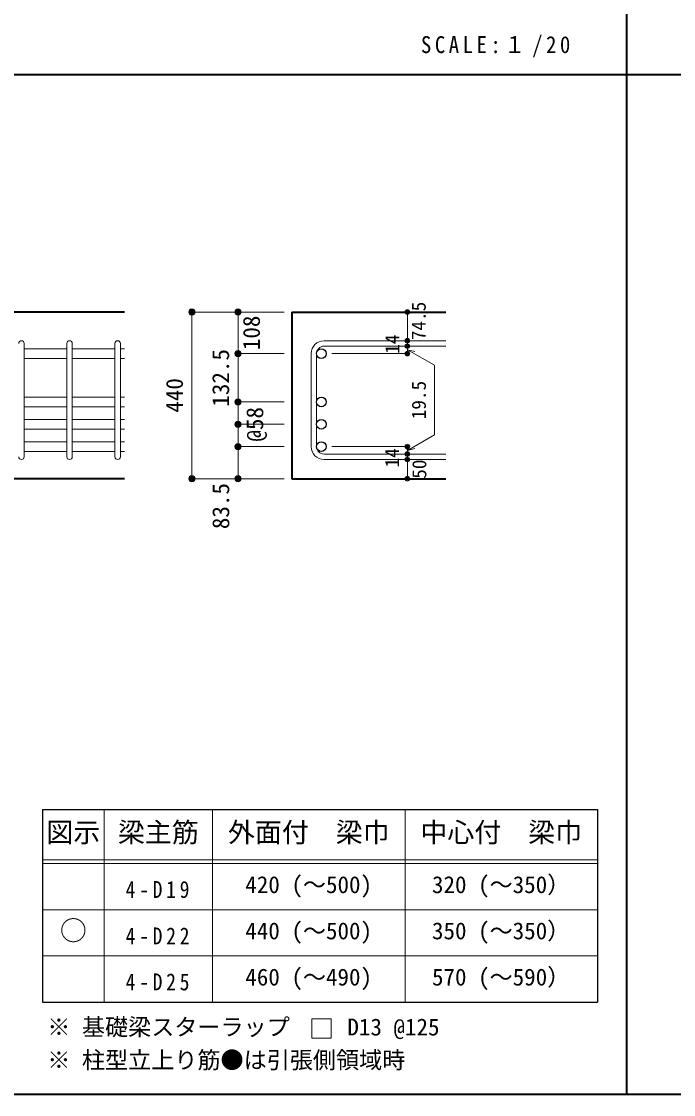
# Model space of a CAD drawing. Units: millimetres at full size, sheet at 1:20; some dimension numbers follow another scale. Extents: x -3982 to 3969, y -2797 to 2801.
# Drawn here: x -2322 to -628, y -2797 to -10 of the extents above; entities that cross this region are included whole.
import ezdxf
from ezdxf.enums import TextEntityAlignment as Align

# ---------------------------------------------------------------- set-up
doc = ezdxf.new("R2010")
doc.units = ezdxf.units.MM
doc.header["$LTSCALE"] = 20
doc.header["$PDMODE"] = 32
doc.header["$PDSIZE"] = 12
for name, color, linetype, lineweight in [('6-1_躯体線', 2, 'Continuous', 35), ('6-5_梁主筋', 7, 'Continuous', 18), ('6-6_S.T.P.', 7, 'Continuous', 18), ('6-7_文字', 7, 'Continuous', 18), ('6-D_寸法', 4, 'Continuous', 9), ('6-E_枠', 7, 'Continuous', 18), ('F-0_枠', 6, 'Continuous', 40)]:
    doc.layers.add(name, color=color, linetype=linetype, lineweight=lineweight)
doc.styles.add('ＭＳ ゴシック', font='')
doc.styles.get('ＭＳ ゴシック').set_extended_font_data('MS Gothic')

msp = doc.modelspace()

# ---------------------------------------------------------------- linework, layer by layer
at = {"layer": '6-1_躯体線'}
for p, q in [((-2053.87, -764.67), (-3103.87, -764.67)), ((-1619.2, -764.67), (-1219.2, -764.67)), ((-1619.2, -764.67), (-1619.2, -1197.67)), ((-2053.87, -1197.67), (-2453.87, -1197.67)), ((-1619.2, -1197.67), (-1219.2, -1197.67))]:
    msp.add_line(p, q, dxfattribs=at)
at = {"layer": '6-5_梁主筋'}
for p, q in [((-2203.87, -860.31), (-2314.87, -860.31)), ((-2078.87, -860.31), (-2189.87, -860.31)), ((-2053.87, -860.31), (-2064.87, -860.31)), ((-2203.87, -885.31), (-2314.87, -885.31)), ((-2078.87, -885.31), (-2189.87, -885.31)), ((-2053.87, -885.31), (-2064.87, -885.31)), ((-2203.87, -985.67), (-2314.87, -985.67)), ((-2078.87, -985.67), (-2189.87, -985.67)), ((-2053.87, -985.67), (-2064.87, -985.67)), ((-2203.87, -1010.67), (-2314.87, -1010.67)), ((-2078.87, -1010.67), (-2189.87, -1010.67)), ((-2053.87, -1010.67), (-2064.87, -1010.67)), ((-2203.87, -1043.67), (-2314.87, -1043.67)), ((-2078.87, -1043.67), (-2189.87, -1043.67)), ((-2053.87, -1043.67), (-2064.87, -1043.67)), ((-2203.87, -1068.67), (-2314.87, -1068.67)), ((-2078.87, -1068.67), (-2189.87, -1068.67)), ((-2053.87, -1068.67), (-2064.87, -1068.67)), ((-2203.87, -1101.67), (-2314.87, -1101.67)), ((-2078.87, -1101.67), (-2189.87, -1101.67)), ((-2053.87, -1101.67), (-2064.87, -1101.67)), ((-2203.87, -1126.67), (-2314.87, -1126.67)), ((-2078.87, -1126.67), (-2189.87, -1126.67)), ((-2053.87, -1126.67), (-2064.87, -1126.67))]:
    msp.add_line(p, q, dxfattribs=at)
at = {"layer": '6-5_梁主筋', "color": 3, "lineweight": 25}
for centre in [(-1542.7, -872.81), (-1542.7, -998.17), (-1542.7, -1056.17), (-1542.7, -1114.17)]:
    msp.add_circle(centre, 12.5, dxfattribs=at)
at = {"layer": '6-6_S.T.P.'}
for p, q in [((-2314.87, -1140.67), (-2314.87, -846.7)), ((-2203.87, -1140.67), (-2203.87, -846.7)), ((-2189.87, -1140.67), (-2189.87, -846.7)), ((-2078.87, -1140.67), (-2078.87, -846.7)), ((-2064.87, -1140.67), (-2064.87, -846.7)), ((-1535.7, -839.31), (-1219.2, -839.31)), ((-1535.7, -853.31), (-1219.2, -853.31)), ((-1569.2, -872.81), (-1569.2, -1114.17)), ((-1555.2, -872.81), (-1555.2, -1114.17)), ((-1535.7, -1133.67), (-1219.2, -1133.67)), ((-1535.7, -1147.67), (-1219.2, -1147.67))]:
    msp.add_line(p, q, dxfattribs=at)
for centre, radius, start, end in [((-2321.87, -846.31), 7, 0, 180), ((-2196.87, -846.31), 7, 0, 180), ((-2071.87, -846.31), 7, 0, 180), ((-1535.7, -872.81), 33.5, 90, 180), ((-1535.7, -872.81), 19.5, 90, 180), ((-1535.7, -1114.17), 33.5, 180, 270), ((-1535.7, -1114.17), 19.5, 180, 270), ((-2321.87, -1140.67), 7, 180, 0), ((-2196.87, -1140.67), 7, 180, 0), ((-2071.87, -1140.67), 7, 180, 0)]:
    msp.add_arc(centre, radius, start, end, dxfattribs=at)
at = {"layer": '6-7_文字'}
msp.add_lwpolyline([(-1567.06, -2650.18), (-1517.06, -2650.18), (-1517.06, -2600.18), (-1567.06, -2600.18)], close=True, dxfattribs=at)
at = {"layer": '6-D_寸法'}
for p, q in [((-1879.2, -764.67), (-1879.2, -1197.67)), ((-1759.2, -764.67), (-1759.2, -872.81)), ((-1319.2, -838.73), (-1319.2, -764.67)), ((-1319.2, -853.31), (-1319.2, -839.31)), ((-1319.2, -862.48), (-1249.14, -902.93)), ((-1319.2, -862.48), (-1299.88, -867.66)), ((-1759.2, -872.81), (-1639.2, -872.81)), ((-1759.2, -872.81), (-1759.2, -998.17)), ((-1319.2, -872.81), (-1515.29, -872.81)), ((-1249.14, -902.93), (-1249.14, -1083.47)), ((-1759.2, -998.17), (-1639.2, -998.17)), ((-1759.2, -998.17), (-1759.2, -1056.17)), ((-1759.2, -1056.17), (-1639.2, -1056.17)), ((-1759.2, -1056.17), (-1759.2, -1114.17)), ((-1319.2, -1123.92), (-1249.14, -1083.47)), ((-1759.2, -1114.17), (-1639.2, -1114.17)), ((-1759.2, -1197.67), (-1759.2, -1114.17)), ((-1319.2, -1114.17), (-1515.29, -1114.17)), ((-1319.2, -1133.67), (-1319.2, -1114.17)), ((-1319.2, -1123.92), (-1299.88, -1118.75)), ((-1319.2, -1147.67), (-1319.2, -1133.67)), ((-1319.2, -1197.67), (-1319.2, -1147.67)), ((-1879.2, -1197.67), (-1769.33, -1197.67)), ((-1879.2, -1197.67), (-1759.2, -1197.67)), ((-1759.2, -1197.67), (-1639.2, -1197.67))]:
    msp.add_line(p, q, dxfattribs=at)
for points in [[(-1879.2, -764.67), (-1759.2, -764.67), (-1639.2, -764.67)], [(-1319.2, -852.73), (-1319.2, -872.81), (-1319.2, -852.73)]]:
    msp.add_lwpolyline(points, dxfattribs=at)
for centre, radius in [((-1879.2, -764.67), 8), ((-1879.2, -764.67), 7.2), ((-1879.2, -764.67), 6.4), ((-1879.2, -764.67), 5.6), ((-1879.2, -764.67), 4.8), ((-1879.2, -764.67), 4), ((-1879.2, -764.67), 3.2), ((-1879.2, -764.67), 2.4), ((-1879.2, -764.67), 1.6), ((-1879.2, -764.67), 0.8), ((-1759.2, -764.67), 8), ((-1759.2, -764.67), 7.2), ((-1759.2, -764.67), 6.4), ((-1759.2, -764.67), 5.6), ((-1759.2, -764.67), 4.8), ((-1759.2, -764.67), 4), ((-1759.2, -764.67), 3.2), ((-1759.2, -764.67), 2.4), ((-1759.2, -764.67), 1.6), ((-1759.2, -764.67), 0.8), ((-1319.2, -764.67), 4), ((-1319.2, -764.67), 3.6), ((-1319.2, -764.67), 3.2), ((-1319.2, -764.67), 2.8), ((-1319.2, -764.67), 2.4), ((-1319.2, -764.67), 2), ((-1319.2, -764.67), 1.6), ((-1319.2, -764.67), 1.2), ((-1319.2, -764.67), 0.8), ((-1319.2, -764.67), 0.4), ((-1319.2, -839.31), 4), ((-1319.2, -839.31), 3.6), ((-1319.2, -853.31), 4), ((-1319.2, -853.31), 3.6), ((-1319.2, -839.31), 3.2), ((-1319.2, -853.31), 3.2), ((-1319.2, -839.31), 2.8), ((-1319.2, -853.31), 2.8), ((-1319.2, -839.31), 2.4), ((-1319.2, -853.31), 2.4), ((-1319.2, -839.31), 2), ((-1319.2, -853.31), 2), ((-1319.2, -839.31), 1.6), ((-1319.2, -853.31), 1.6), ((-1319.2, -839.31), 1.2), ((-1319.2, -853.31), 1.2), ((-1319.2, -839.31), 0.8), ((-1319.2, -853.31), 0.8), ((-1319.2, -839.31), 0.4), ((-1319.2, -853.31), 0.4), ((-1759.2, -872.81), 8), ((-1759.2, -872.81), 7.2), ((-1759.2, -872.81), 6.4), ((-1759.2, -872.81), 5.6), ((-1759.2, -872.81), 4.8), ((-1759.2, -872.81), 4), ((-1759.2, -872.81), 3.2), ((-1759.2, -872.81), 2.4), ((-1759.2, -872.81), 1.6), ((-1759.2, -872.81), 0.8), ((-1319.2, -872.81), 4), ((-1319.2, -872.81), 3.6), ((-1319.2, -872.81), 3.2), ((-1319.2, -872.81), 2.8), ((-1319.2, -872.81), 2.4), ((-1319.2, -872.81), 2), ((-1319.2, -872.81), 1.6), ((-1319.2, -872.81), 1.2), ((-1319.2, -872.81), 0.8), ((-1319.2, -872.81), 0.4), ((-1759.2, -998.17), 8), ((-1759.2, -998.17), 7.2), ((-1759.2, -998.17), 6.4), ((-1759.2, -998.17), 5.6), ((-1759.2, -998.17), 4.8), ((-1759.2, -998.17), 4), ((-1759.2, -998.17), 3.2), ((-1759.2, -998.17), 2.4), ((-1759.2, -998.17), 1.6), ((-1759.2, -998.17), 0.8), ((-1759.2, -1056.17), 8), ((-1759.2, -1056.17), 7.2), ((-1759.2, -1056.17), 6.4), ((-1759.2, -1056.17), 5.6), ((-1759.2, -1056.17), 4.8), ((-1759.2, -1056.17), 4), ((-1759.2, -1056.17), 3.2), ((-1759.2, -1056.17), 2.4), ((-1759.2, -1056.17), 1.6), ((-1759.2, -1056.17), 0.8), ((-1759.2, -1114.17), 8), ((-1759.2, -1114.17), 7.2), ((-1759.2, -1114.17), 6.4), ((-1759.2, -1114.17), 5.6), ((-1759.2, -1114.17), 4.8), ((-1759.2, -1114.17), 4), ((-1759.2, -1114.17), 3.2), ((-1759.2, -1114.17), 2.4), ((-1759.2, -1114.17), 1.6), ((-1759.2, -1114.17), 0.8), ((-1319.2, -1114.17), 4), ((-1319.2, -1114.17), 3.6), ((-1319.2, -1114.17), 3.2), ((-1319.2, -1114.17), 2.8), ((-1319.2, -1114.17), 2.4), ((-1319.2, -1114.17), 2), ((-1319.2, -1114.17), 1.6), ((-1319.2, -1114.17), 1.2), ((-1319.2, -1114.17), 0.8), ((-1319.2, -1114.17), 0.4), ((-1319.2, -1133.67), 4), ((-1319.2, -1133.67), 3.6), ((-1319.2, -1133.67), 3.2), ((-1319.2, -1133.67), 2.8), ((-1319.2, -1133.67), 2.4), ((-1319.2, -1133.67), 2), ((-1319.2, -1133.67), 1.6), ((-1319.2, -1133.67), 1.2), ((-1319.2, -1133.67), 0.8), ((-1319.2, -1133.67), 0.4), ((-1319.2, -1147.67), 4), ((-1319.2, -1147.67), 3.6), ((-1319.2, -1147.67), 3.2), ((-1319.2, -1147.67), 2.8), ((-1319.2, -1147.67), 2.4), ((-1319.2, -1147.67), 2), ((-1319.2, -1147.67), 1.6), ((-1319.2, -1147.67), 1.2), ((-1319.2, -1147.67), 0.8), ((-1319.2, -1147.67), 0.4), ((-1879.2, -1197.67), 8), ((-1879.2, -1197.67), 7.2), ((-1879.2, -1197.67), 6.4), ((-1879.2, -1197.67), 5.6), ((-1879.2, -1197.67), 4.8), ((-1879.2, -1197.67), 4), ((-1879.2, -1197.67), 3.2), ((-1879.2, -1197.67), 2.4), ((-1879.2, -1197.67), 1.6), ((-1879.2, -1197.67), 0.8), ((-1759.2, -1197.67), 8), ((-1759.2, -1197.67), 7.2), ((-1759.2, -1197.67), 6.4), ((-1759.2, -1197.67), 5.6), ((-1759.2, -1197.67), 4.8), ((-1759.2, -1197.67), 4), ((-1759.2, -1197.67), 3.2), ((-1759.2, -1197.67), 2.4), ((-1759.2, -1197.67), 1.6), ((-1759.2, -1197.67), 0.8), ((-1319.2, -1197.67), 4), ((-1319.2, -1197.67), 3.6), ((-1319.2, -1197.67), 3.2), ((-1319.2, -1197.67), 2.8), ((-1319.2, -1197.67), 2.4), ((-1319.2, -1197.67), 2), ((-1319.2, -1197.67), 1.6), ((-1319.2, -1197.67), 1.2), ((-1319.2, -1197.67), 0.8), ((-1319.2, -1197.67), 0.4)]:
    msp.add_circle(centre, radius, dxfattribs=at)
at = {"layer": '6-D_寸法', "color": 7}
for p in [(-1879.2, -764.67), (-1759.2, -764.67), (-1319.2, -764.67), (-1319.2, -839.31), (-1319.2, -853.31), (-1759.2, -872.81), (-1319.2, -872.81), (-1759.2, -998.17), (-1759.2, -1056.17), (-1759.2, -1114.17), (-1319.2, -1114.17), (-1319.2, -1133.67), (-1319.2, -1147.67), (-1879.2, -1197.67), (-1759.2, -1197.67), (-1319.2, -1197.67)]:
    msp.add_point(p, dxfattribs=at)
at = {"layer": '6-E_枠', "color": 3, "lineweight": 25}
for p, q in [((-2267.02, -2056.95), (-2267.02, -2556.95)), ((-2267.02, -2056.95), (-825.33, -2056.95)), ((-825.33, -2056.95), (-825.33, -2556.95)), ((-2267.02, -2556.95), (-825.33, -2556.95))]:
    msp.add_line(p, q, dxfattribs=at)
at = {"layer": '6-E_枠'}
for p, q in [((-2107.02, -2056.95), (-2107.02, -2556.95)), ((-1825.33, -2056.95), (-1825.33, -2556.95)), ((-1325.33, -2056.95), (-1325.33, -2556.95)), ((-2267.02, -2186.95), (-825.33, -2186.95)), ((-2267.02, -2196.95), (-825.33, -2196.95)), ((-2267.02, -2316.95), (-825.33, -2316.95)), ((-2267.02, -2436.95), (-825.33, -2436.95))]:
    msp.add_line(p, q, dxfattribs=at)
at = {"layer": 'F-0_枠', "color": 2, "lineweight": 35}
for p, q in [((-749.76, 2800.77), (-749.76, -2796.83)), ((-3981.92, -148.03), (2482.4, -148.03))]:
    msp.add_line(p, q, dxfattribs=at)
at = {"layer": 'F-0_枠'}
msp.add_line((3969.4, -2796.83), (-3981.92, -2796.83), dxfattribs=at)

# ---------------------------------------------------------------- texts
at = {"layer": '6-7_文字', "color": 2, "style": 'ＭＳ ゴシック'}
for s, p in [('図示', (-2257.02, -2156.95)), ('梁主筋', (-2071.17, -2156.95)), ('外面付\u3000梁巾', (-1785.33, -2156.95)), ('中心付\u3000梁巾', (-1285.33, -2156.95)), ('○', (-2222.02, -2411.95))]:
    msp.add_text(s, height=51.32, dxfattribs=at).set_placement(p, align=Align.BOTTOM_LEFT)
at = {"layer": '6-7_文字', "style": 'ＭＳ ゴシック'}
for s, p in [('420 (～500)', (-1740.33, -2286.95)), ('320 (～350）', (-1255.33, -2286.95)), ('440 (～500)', (-1740.33, -2406.95)), ('350 (～350）', (-1255.33, -2406.95)), ('460 (～490)', (-1740.33, -2526.95)), ('570 (～590）', (-1255.33, -2526.95)), ('※ 基礎梁スターラップ     D13 @125', (-2254.64, -2656.67)), ('※ 柱型立上り筋●は引張側領域時', (-2254.64, -2742.34))]:
    msp.add_text(s, height=43.99, dxfattribs=at).set_placement(p, align=Align.BOTTOM_LEFT)
at = {"layer": '6-7_文字', "color": 2, "insert": (-1283.99, -103.03), "char_height": 43.99, "attachment_point": 7, "style": 'ＭＳ ゴシック'}
msp.add_mtext('\\T1.34;\\W0.9;SCALE:１/20', dxfattribs=at)
at = {"layer": '6-7_文字', "char_height": 43.99, "attachment_point": 7, "style": 'ＭＳ ゴシック'}
for s, insert in [('\\T1.38;\\W0.85;4-D19', (-2051.17, -2286.95)), ('\\T1.38;\\W0.85;4-D22', (-2051.17, -2406.95)), ('\\T1.38;\\W0.85;4-D25', (-2051.17, -2526.95))]:
    msp.add_mtext(s, dxfattribs=dict(at, insert=insert))
at = {"layer": '6-D_寸法', "style": 'ＭＳ ゴシック'}
for s, height, p in [('74.5', 36.66, (-1260.56, -837.76)), ('108', 43.99, (-1689.2, -863.74)), ('14', 36.66, (-1329.2, -873.2)), ('132.5', 43.99, (-1769.2, -1010.49)), ('440', 43.99, (-1889.2, -1026.17)), ('19.5', 36.66, (-1260.22, -1043.2)), ('@58', 43.99, (-1680.53, -1101.17)), ('14', 36.66, (-1329.59, -1168.36)), ('50', 36.66, (-1259.06, -1197.67)), ('83.5', 43.99, (-1768.89, -1328.51))]:
    msp.add_text(s, height=height, rotation=90, dxfattribs=at).set_placement(p, align=Align.BOTTOM_LEFT)

doc.saveas('drawing.dxf')
